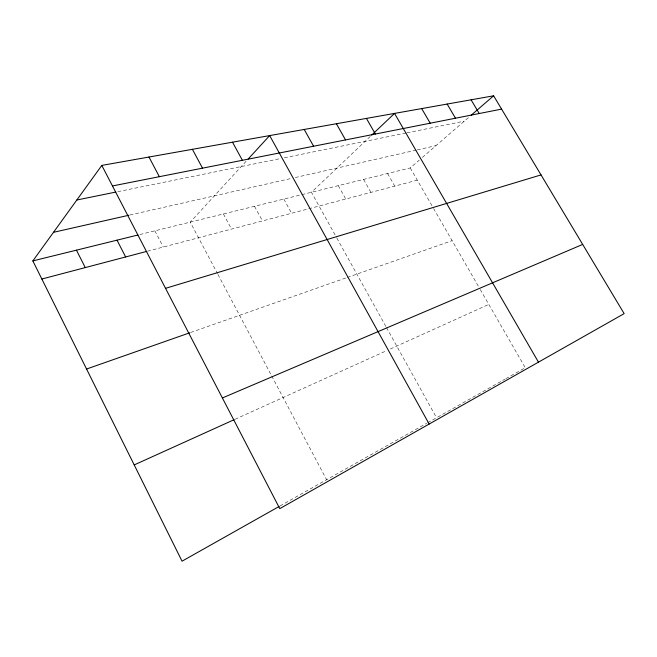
<?xml version="1.0" encoding="UTF-8"?>
<svg xmlns="http://www.w3.org/2000/svg" width="657" height="657" viewBox="0 0 657 657"><rect width="100%" height="100%" fill="white"/><g stroke="black" fill="none" stroke-linecap="round" stroke-linejoin="round"><path stroke-width="0.49" stroke-dasharray="3.29 2.46" d="M246.112 161.261L190.243 222.132L217.475 273.575M370.244 136.459L311.434 192.271L336.359 237.193M139.916 234.524L410.247 167.929L419.338 160.062M422.369 157.442L469.706 116.494M280.046 505.956L426.73 423.28M427.625 422.779L504.962 379.188M505.849 378.687L525.272 367.739L479.339 287.955M235.083 419.265L386.62 350.674M390.307 348.998L488.816 304.413M190.727 332.458L346.362 277.796M347.315 277.468L452.115 240.659M147.447 251.22L417.294 180.174M129.856 215.02L291.338 178.425M295.28 177.53L416.283 150.108M417.269 149.886L436.018 145.632M117.792 191.672L280.35 158.592M284.341 157.779L405.903 133.043M406.888 132.845L464.302 121.159M410.247 167.929L433.078 207.596M433.587 208.483L478.838 287.084M387.556 173.522L394.75 186.112M363.6 179.418L370.934 192.386M338.273 185.66L345.754 199.014M336.852 238.08L385.979 326.644M386.472 327.531L436.527 417.753M283.824 199.071L291.618 213.262M254.53 206.29L262.48 220.933M223.396 213.96L231.51 229.088M217.952 274.47L271.177 375.024M271.653 375.919L326.603 479.717M154.855 230.845L163.306 247.04"/><path stroke-width="0.99" d="M279.159 506.457L182.038 561.193L32.85 260.903L101.81 165.408L493.621 95.807L624.15 313.635L279.775 508.641L101.81 165.408M248.19 158.994L269.674 135.588L429.152 424.052M371.714 135.063L394.537 113.406L538.461 362.155M471.25 115.156L493.621 95.807M134.209 464.918L234.163 419.675M222.386 397.961L582.677 244.42M86.568 369.029L189.758 332.795M165.539 288.333L541.023 174.91M41.851 279.02L146.462 251.475M32.85 260.903L137.921 235.017M53.488 232.323L128.862 215.241M76.828 200.007L115.796 192.074M112.462 185.947L501.595 109.111M471.077 99.807L479.232 113.53M447.146 104.061L455.49 118.219M421.679 108.586L430.22 123.204M366.417 118.4L375.369 134.036M336.376 123.738L345.549 139.925M304.207 129.454L313.603 146.232M232.512 142.191L242.384 160.3M192.394 149.311L202.52 168.167M148.975 157.031L159.355 176.692M117.012 240.166L125.643 256.961M76.442 250.161L85.262 267.588"/></g></svg>
